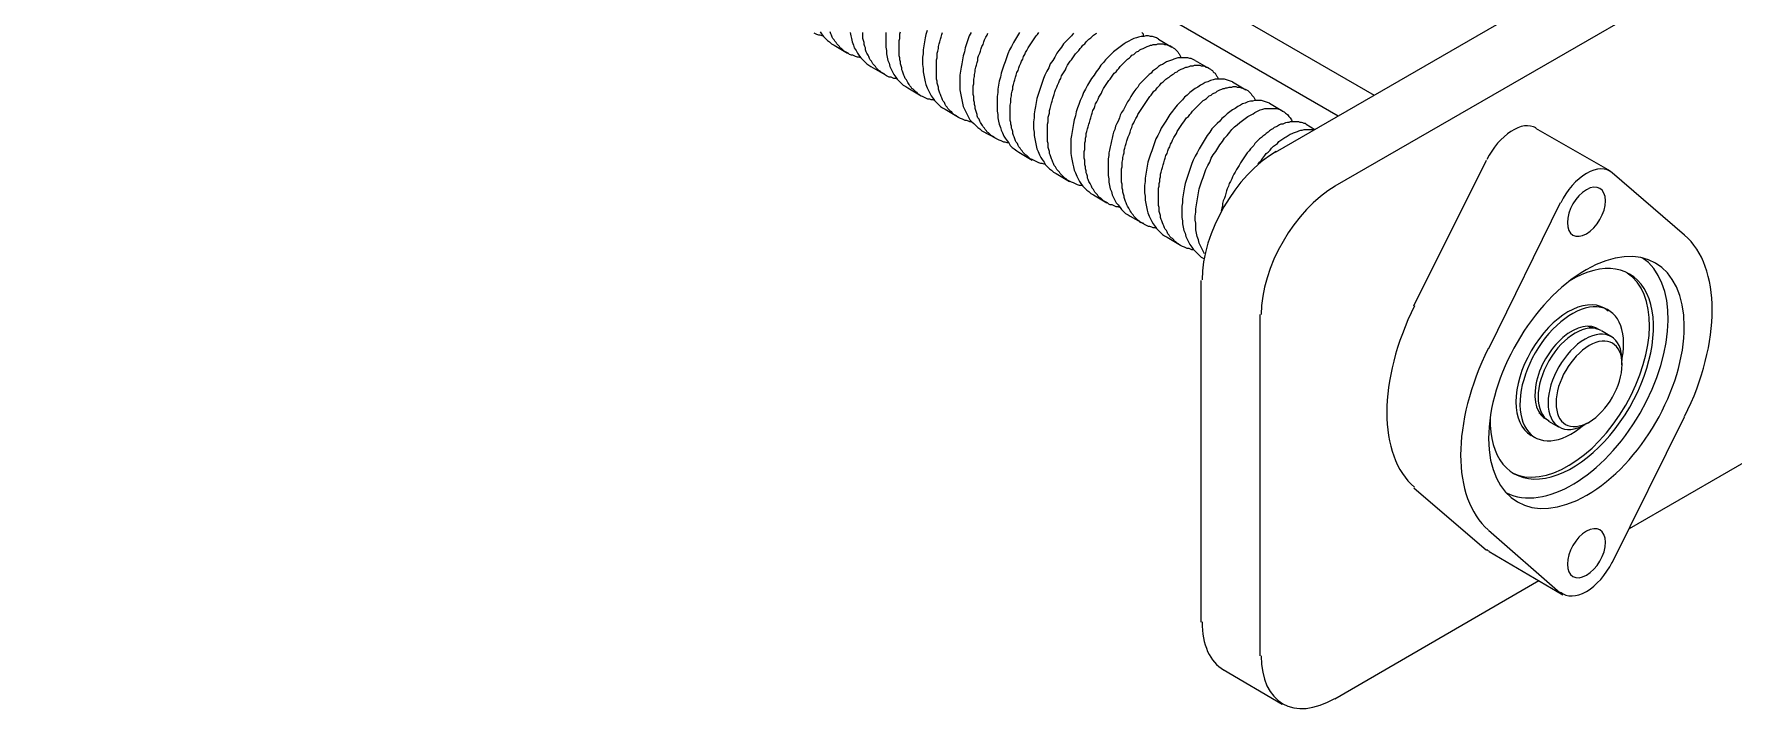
# Model space of a CAD drawing. Extents: x 23 to 317, y -101 to 289.
# Drawn here: x 129.82 to 168.18, y 29.8 to 45.34 of the extents above; entities that cross this region are included whole.
import ezdxf

# ---------------------------------------------------------------- set-up
doc = ezdxf.new("R2010")
doc.units = 0
doc.layers.get('0').update_dxf_attribs({"linetype": 'CONTINUOUS'})

msp = doc.modelspace()

# ---------------------------------------------------------------- linework, layer by layer
at = {"color": 7}
for points in [[(128.16316, 62.376392), (160.072338, 43.960323)], [(128.16316, 61.460842), (159.261851, 43.495044)], [(157.851003, 42.669548), (170.188418, 49.798833)], [(171.524221, 49.018364), (159.186806, 41.904088)], [(147.644869, 45.296126), (147.614851, 45.296126), (147.569824, 45.311135), (147.539806, 45.311135), (147.494779, 45.326144), (147.464761, 45.341153), (147.434743, 45.356162)], [(147.569824, 45.38618), (147.599842, 45.341153), (147.644869, 45.281117), (147.689896, 45.23609), (147.734923, 45.191063), (147.77995, 45.161045), (147.824977, 45.116018), (147.885013, 45.086)], [(148.485374, 44.800829), (148.440347, 44.815838), (148.410329, 44.815838), (148.365302, 44.830847), (148.335284, 44.845856), (148.305266, 44.860865), (148.275248, 44.860865), (148.230221, 44.875874), (148.200203, 44.905892), (148.170185, 44.920901), (148.140167, 44.93591), (148.110149, 44.950919), (148.080131, 44.980937), (148.050113, 45.010955), (148.020095, 45.025964), (148.005086, 45.055982), (147.975067, 45.086), (147.945049, 45.116018), (147.93004, 45.146036), (147.900022, 45.176054), (147.885013, 45.206072), (147.854995, 45.23609), (147.839986, 45.266108), (147.824977, 45.311135), (147.809968, 45.341153), (147.794959, 45.38618)], [(148.24523, 45.371171), (148.260239, 45.296126), (148.275248, 45.23609), (148.290257, 45.161045), (148.320275, 45.086), (148.335284, 45.025964), (148.380311, 44.965928), (148.410329, 44.905892), (148.440347, 44.860865), (148.485374, 44.800829), (148.530401, 44.755802), (148.575428, 44.710775), (148.620455, 44.665747), (148.665482, 44.635729), (148.710509, 44.605711)], [(149.31087, 44.32054), (149.280852, 44.335549), (149.235825, 44.335549), (149.205807, 44.350558), (149.175789, 44.365567), (149.130762, 44.365567), (149.100744, 44.380576), (149.070726, 44.395585), (149.040708, 44.410594), (149.01069, 44.440612), (148.980672, 44.455621), (148.950654, 44.47063), (148.920636, 44.500648), (148.890618, 44.515657), (148.8606, 44.545675), (148.830582, 44.575693), (148.815573, 44.605711), (148.785555, 44.635729), (148.755537, 44.665747), (148.740528, 44.695766), (148.725519, 44.725784), (148.6955, 44.755802), (148.680491, 44.78582), (148.665482, 44.830847), (148.650473, 44.860865), (148.620455, 44.905892), (148.605446, 44.93591), (148.590437, 44.980937), (148.590437, 45.025964), (148.575428, 45.055982), (148.560419, 45.101009), (148.560419, 45.146036), (148.54541, 45.191063), (148.530401, 45.23609), (148.530401, 45.281117), (148.530401, 45.326144), (148.530401, 45.371171)], [(149.055717, 45.371171), (149.055717, 45.296126), (149.055717, 45.206072), (149.055717, 45.131027), (149.055717, 45.040973), (149.070726, 44.965928), (149.070726, 44.890883), (149.085735, 44.815838), (149.100744, 44.740793), (149.130762, 44.680756), (149.145771, 44.605711), (149.175789, 44.545675), (149.205807, 44.485639), (149.235825, 44.425603), (149.280852, 44.365567), (149.31087, 44.32054), (149.355897, 44.275513), (149.400924, 44.230486), (149.445952, 44.185459), (149.505988, 44.155441), (149.551015, 44.125423)], [(150.151375, 43.840251), (150.121357, 43.85526), (150.07633, 43.85526), (150.046312, 43.870269), (150.001285, 43.870269), (149.971267, 43.885278), (149.941249, 43.900287), (149.911231, 43.915296), (149.881213, 43.930305), (149.836186, 43.945314), (149.806168, 43.975333), (149.77615, 43.990342), (149.761141, 44.02036), (149.731123, 44.035369), (149.701105, 44.065387), (149.671087, 44.095405), (149.641069, 44.110414), (149.62606, 44.140432), (149.596042, 44.17045), (149.581033, 44.200468), (149.551015, 44.245495), (149.536006, 44.275513), (149.520997, 44.305531), (149.490979, 44.335549), (149.47597, 44.380576), (149.460961, 44.410594), (149.445952, 44.455621), (149.430942, 44.500648), (149.415933, 44.530666), (149.415933, 44.575693), (149.400924, 44.62072), (149.385915, 44.665747), (149.385915, 44.710775), (149.370906, 44.755802), (149.370906, 44.800829), (149.355897, 44.845856), (149.355897, 44.890883), (149.355897, 44.93591), (149.355897, 44.980937), (149.355897, 45.040973), (149.355897, 45.086), (149.355897, 45.131027), (149.355897, 45.191063), (149.370906, 45.23609), (149.370906, 45.281117), (149.370906, 45.341153), (149.385915, 45.38618)], [(149.986276, 45.416199), (149.956258, 45.326144), (149.941249, 45.251099), (149.92624, 45.161045), (149.911231, 45.070991), (149.896222, 44.980937), (149.896222, 44.890883), (149.881213, 44.815838), (149.881213, 44.725784), (149.881213, 44.650738), (149.896222, 44.560684), (149.896222, 44.485639), (149.911231, 44.410594), (149.92624, 44.335549), (149.941249, 44.260504), (149.956258, 44.200468), (149.986276, 44.125423), (150.016294, 44.065387), (150.046312, 44.005351), (150.07633, 43.945314), (150.121357, 43.885278), (150.151375, 43.840251), (150.196403, 43.795224), (150.24143, 43.750197), (150.286457, 43.70517), (150.331484, 43.675152), (150.39152, 43.645134)], [(150.991881, 43.359963), (150.946854, 43.359963), (150.916836, 43.374972), (150.871808, 43.389981), (150.84179, 43.389981), (150.811772, 43.40499), (150.781754, 43.419999), (150.736727, 43.435008), (150.706709, 43.450017), (150.676691, 43.465026), (150.646673, 43.495044), (150.616655, 43.510053), (150.586637, 43.525062), (150.556619, 43.55508), (150.54161, 43.585098), (150.511592, 43.600107), (150.481574, 43.630125), (150.451556, 43.660143), (150.436547, 43.690161), (150.406529, 43.720179), (150.39152, 43.750197), (150.376511, 43.795224), (150.346493, 43.825242), (150.331484, 43.85526), (150.316475, 43.900287), (150.301466, 43.930305), (150.286457, 43.975333), (150.271448, 44.005351), (150.256439, 44.050378), (150.24143, 44.095405), (150.24143, 44.140432), (150.226421, 44.185459), (150.211412, 44.230486), (150.211412, 44.275513), (150.196403, 44.32054), (150.196403, 44.365567), (150.196403, 44.410594), (150.196403, 44.455621), (150.196403, 44.500648), (150.196403, 44.545675), (150.196403, 44.605711), (150.196403, 44.650738), (150.196403, 44.695766), (150.196403, 44.755802), (150.211412, 44.800829), (150.211412, 44.860865), (150.211412, 44.905892), (150.226421, 44.950919), (150.24143, 45.010955), (150.24143, 45.055982), (150.256439, 45.116018), (150.271448, 45.161045), (150.286457, 45.221081), (150.301466, 45.266108), (150.316475, 45.326144), (150.331484, 45.371171)], [(150.976872, 45.371171), (150.931845, 45.296126), (150.901827, 45.206072), (150.871808, 45.116018), (150.84179, 45.025964), (150.826781, 44.93591), (150.796763, 44.845856), (150.781754, 44.755802), (150.766745, 44.665747), (150.751736, 44.590702), (150.736727, 44.500648), (150.721718, 44.410594), (150.721718, 44.32054), (150.721718, 44.245495), (150.721718, 44.155441), (150.721718, 44.080396), (150.736727, 44.005351), (150.751736, 43.930305), (150.766745, 43.85526), (150.781754, 43.780215), (150.796763, 43.70517), (150.826781, 43.645134), (150.856799, 43.585098), (150.886818, 43.525062), (150.916836, 43.465026), (150.946854, 43.40499), (150.991881, 43.359963), (151.036908, 43.314936), (151.081935, 43.269909), (151.126962, 43.224881), (151.171989, 43.194863), (151.217016, 43.149836)], [(151.817377, 42.879674), (151.787359, 42.879674), (151.742332, 42.894683), (151.712314, 42.894683), (151.682296, 42.909692), (151.652278, 42.924701), (151.607251, 42.93971), (151.577232, 42.954719), (151.547214, 42.969728), (151.517196, 42.984737), (151.487178, 43.014755), (151.45716, 43.029764), (151.427142, 43.044773), (151.397124, 43.074791), (151.367106, 43.104809), (151.337088, 43.119818), (151.322079, 43.149836), (151.292061, 43.179854), (151.277052, 43.209872), (151.247034, 43.23989), (151.232025, 43.269909), (151.202007, 43.314936), (151.186998, 43.344954), (151.171989, 43.374972), (151.15698, 43.419999), (151.126962, 43.450017), (151.111953, 43.495044), (151.111953, 43.525062), (151.096944, 43.570089), (151.081935, 43.615116), (151.066926, 43.660143), (151.066926, 43.70517), (151.051917, 43.750197), (151.051917, 43.795224), (151.036908, 43.840251), (151.036908, 43.885278), (151.036908, 43.930305), (151.021899, 43.975333), (151.021899, 44.02036), (151.021899, 44.080396), (151.021899, 44.125423), (151.021899, 44.17045), (151.036908, 44.215477), (151.036908, 44.275513), (151.036908, 44.32054), (151.051917, 44.380576), (151.051917, 44.425603), (151.066926, 44.485639), (151.066926, 44.530666), (151.081935, 44.590702), (151.096944, 44.635729), (151.111953, 44.695766), (151.126962, 44.740793), (151.126962, 44.800829), (151.141971, 44.845856), (151.171989, 44.905892), (151.186998, 44.950919), (151.202007, 45.010955), (151.217016, 45.055982), (151.247034, 45.101009), (151.262043, 45.161045), (151.277052, 45.206072), (151.30707, 45.266108), (151.337088, 45.311135), (151.352097, 45.356162)], [(152.07253, 45.371171), (152.027503, 45.296126), (151.982476, 45.221081), (151.937449, 45.146036), (151.892422, 45.055982), (151.847395, 44.980937), (151.802368, 44.890883), (151.77235, 44.800829), (151.742332, 44.710775), (151.712314, 44.635729), (151.682296, 44.545675), (151.652278, 44.455621), (151.637269, 44.365567), (151.607251, 44.275513), (151.592241, 44.185459), (151.577232, 44.095405), (151.577232, 44.02036), (151.562223, 43.930305), (151.562223, 43.840251), (151.562223, 43.765206), (151.562223, 43.675152), (151.562223, 43.600107), (151.577232, 43.525062), (151.577232, 43.450017), (151.592241, 43.374972), (151.607251, 43.299927), (151.637269, 43.224881), (151.652278, 43.164845), (151.682296, 43.104809), (151.712314, 43.029764), (151.742332, 42.984737), (151.787359, 42.924701), (151.832386, 42.879674), (151.862404, 42.819638), (151.907431, 42.774611), (151.952458, 42.744593), (152.012494, 42.699566), (152.057521, 42.669548)], [(152.657882, 42.399385), (152.627864, 42.399385), (152.582837, 42.414394), (152.552819, 42.414394), (152.507792, 42.429403), (152.477774, 42.444412), (152.447756, 42.459421), (152.417738, 42.47443), (152.38772, 42.489439), (152.357702, 42.504448), (152.312674, 42.519457), (152.282656, 42.549476), (152.267647, 42.564485), (152.237629, 42.594503), (152.207611, 42.609512), (152.177593, 42.63953), (152.147575, 42.669548), (152.132566, 42.699566), (152.102548, 42.729584), (152.087539, 42.759602), (152.057521, 42.78962), (152.042512, 42.819638), (152.027503, 42.864665), (151.997485, 42.894683), (151.982476, 42.924701), (151.967467, 42.969728), (151.952458, 43.014755), (151.937449, 43.044773), (151.92244, 43.0898), (151.92244, 43.134827), (151.907431, 43.179854), (151.892422, 43.209872), (151.892422, 43.2549), (151.877413, 43.299927), (151.877413, 43.344954), (151.862404, 43.389981), (151.862404, 43.450017), (151.862404, 43.495044), (151.862404, 43.540071), (151.862404, 43.585098), (151.862404, 43.645134), (151.862404, 43.690161), (151.862404, 43.735188), (151.877413, 43.795224), (151.877413, 43.840251), (151.877413, 43.885278), (151.892422, 43.945314), (151.892422, 43.990342), (151.907431, 44.050378), (151.92244, 44.095405), (151.92244, 44.155441), (151.937449, 44.200468), (151.952458, 44.260504), (151.967467, 44.305531), (151.982476, 44.365567), (151.997485, 44.410594), (152.012494, 44.47063), (152.042512, 44.515657), (152.057521, 44.575693), (152.07253, 44.62072), (152.102548, 44.680756), (152.117557, 44.725784), (152.147575, 44.770811), (152.162584, 44.830847), (152.192602, 44.875874), (152.207611, 44.920901), (152.237629, 44.965928), (152.267647, 45.025964), (152.297665, 45.070991), (152.327684, 45.116018), (152.357702, 45.161045), (152.38772, 45.206072), (152.417738, 45.251099), (152.447756, 45.296126), (152.477774, 45.326144), (152.507792, 45.371171)], [(153.288261, 45.356162), (153.243234, 45.296126), (153.183198, 45.23609), (153.123162, 45.176054), (153.063126, 45.116018), (153.018098, 45.040973), (152.958062, 44.965928), (152.913035, 44.905892), (152.868008, 44.815838), (152.822981, 44.740793), (152.762945, 44.665747), (152.732927, 44.575693), (152.6879, 44.500648), (152.642873, 44.410594), (152.612855, 44.335549), (152.582837, 44.245495), (152.552819, 44.155441), (152.522801, 44.065387), (152.492783, 43.975333), (152.462765, 43.885278), (152.447756, 43.795224), (152.432747, 43.70517), (152.417738, 43.630125), (152.402729, 43.540071), (152.402729, 43.450017), (152.38772, 43.359963), (152.38772, 43.284918), (152.38772, 43.194863), (152.402729, 43.119818), (152.402729, 43.044773), (152.417738, 42.969728), (152.432747, 42.894683), (152.447756, 42.819638), (152.462765, 42.744593), (152.492783, 42.684557), (152.522801, 42.609512), (152.552819, 42.549476), (152.582837, 42.504448), (152.627864, 42.444412), (152.657882, 42.384376), (152.702909, 42.339349), (152.747936, 42.294322), (152.792963, 42.264304), (152.83799, 42.219277), (152.898026, 42.189259)], [(153.498387, 41.919097), (153.45336, 41.919097), (153.423342, 41.919097), (153.378315, 41.934106), (153.348297, 41.949115), (153.318279, 41.964124), (153.288261, 41.979133), (153.243234, 41.994142), (153.213216, 42.009151), (153.183198, 42.02416), (153.15318, 42.039169), (153.123162, 42.069187), (153.093144, 42.084196), (153.063126, 42.114214), (153.048117, 42.129223), (153.018098, 42.159241), (152.98808, 42.189259), (152.973071, 42.219277), (152.943053, 42.249295), (152.913035, 42.279313), (152.898026, 42.309331), (152.883017, 42.339349), (152.852999, 42.369367), (152.83799, 42.414394), (152.822981, 42.444412), (152.807972, 42.489439), (152.792963, 42.519457), (152.777954, 42.564485), (152.762945, 42.609512), (152.747936, 42.63953), (152.747936, 42.684557), (152.732927, 42.729584), (152.717918, 42.774611), (152.717918, 42.819638), (152.717918, 42.864665), (152.702909, 42.909692), (152.702909, 42.954719), (152.702909, 42.999746), (152.702909, 43.059782), (152.702909, 43.104809), (152.702909, 43.149836), (152.702909, 43.209872), (152.702909, 43.2549), (152.702909, 43.299927), (152.717918, 43.359963), (152.717918, 43.40499), (152.717918, 43.465026), (152.732927, 43.510053), (152.747936, 43.55508), (152.747936, 43.615116), (152.762945, 43.660143), (152.777954, 43.720179), (152.792963, 43.780215), (152.807972, 43.825242), (152.822981, 43.885278), (152.83799, 43.930305), (152.852999, 43.975333), (152.868008, 44.035369), (152.883017, 44.080396), (152.913035, 44.140432), (152.928044, 44.185459), (152.958062, 44.245495), (152.973071, 44.290522), (153.003089, 44.335549), (153.018098, 44.395585), (153.048117, 44.440612), (153.078135, 44.485639), (153.108153, 44.530666), (153.123162, 44.575693), (153.15318, 44.635729), (153.183198, 44.680756), (153.213216, 44.725784), (153.243234, 44.755802), (153.273252, 44.800829), (153.30327, 44.845856), (153.333288, 44.890883), (153.378315, 44.93591), (153.408333, 44.965928), (153.438351, 45.010955), (153.468369, 45.040973), (153.498387, 45.086), (153.543414, 45.116018), (153.573432, 45.161045), (153.60345, 45.191063), (153.633468, 45.221081), (153.678495, 45.251099), (153.708513, 45.281117), (153.738531, 45.311135), (153.783559, 45.341153), (153.813577, 45.356162)], [(155.209416, 45.221081), (155.164388, 45.251099), (155.119361, 45.266108), (155.074334, 45.281117), (155.029307, 45.281117), (154.98428, 45.296126), (154.924244, 45.296126), (154.879217, 45.281117), (154.819181, 45.281117), (154.759145, 45.266108), (154.714118, 45.251099), (154.654082, 45.23609), (154.594046, 45.206072), (154.53401, 45.176054), (154.473973, 45.146036), (154.428946, 45.116018), (154.36891, 45.070991), (154.308874, 45.025964), (154.248838, 44.980937), (154.188802, 44.93591), (154.128766, 44.875874), (154.06873, 44.815838), (154.008694, 44.755802), (153.963667, 44.695766), (153.903631, 44.635729), (153.858604, 44.560684), (153.798568, 44.485639), (153.75354, 44.410594), (153.693504, 44.335549), (153.648477, 44.260504), (153.60345, 44.185459), (153.558423, 44.095405), (153.513396, 44.02036), (153.483378, 43.930305), (153.438351, 43.840251), (153.408333, 43.750197), (153.378315, 43.675152), (153.348297, 43.585098), (153.333288, 43.495044), (153.30327, 43.40499), (153.288261, 43.314936), (153.273252, 43.224881), (153.258243, 43.134827), (153.243234, 43.044773), (153.228225, 42.969728), (153.228225, 42.879674), (153.228225, 42.78962), (153.228225, 42.714575), (153.228225, 42.63953), (153.243234, 42.549476), (153.258243, 42.47443), (153.273252, 42.399385), (153.288261, 42.339349), (153.30327, 42.264304), (153.333288, 42.204268), (153.363306, 42.129223), (153.393324, 42.069187), (153.423342, 42.009151), (153.45336, 41.964124), (153.498387, 41.904088), (153.543414, 41.859061), (153.588441, 41.814034), (153.633468, 41.784015), (153.678495, 41.738988), (153.738531, 41.70897)], [(154.83419, 45.371171), (154.864208, 45.341153), (154.864208, 45.311135), (154.879217, 45.281117)], [(147.885013, 45.086), (148.185194, 44.905892)], [(154.323883, 41.423799), (154.293865, 41.438808), (154.248838, 41.438808), (154.21882, 41.453817), (154.188802, 41.468826), (154.158784, 41.483835), (154.113757, 41.483835), (154.083739, 41.498844), (154.053721, 41.528862), (154.023703, 41.543871), (153.993685, 41.55888), (153.963667, 41.573889), (153.933649, 41.603907), (153.903631, 41.633925), (153.873613, 41.648934), (153.843595, 41.678952), (153.828586, 41.70897), (153.798568, 41.738988), (153.76855, 41.769006), (153.75354, 41.799024), (153.738531, 41.829043), (153.708513, 41.859061), (153.693504, 41.904088), (153.678495, 41.934106), (153.663486, 41.964124), (153.633468, 42.009151), (153.618459, 42.054178), (153.60345, 42.084196), (153.60345, 42.129223), (153.588441, 42.17425), (153.573432, 42.204268), (153.573432, 42.249295), (153.558423, 42.294322), (153.558423, 42.339349), (153.543414, 42.384376), (153.543414, 42.429403), (153.543414, 42.489439), (153.528405, 42.534467), (153.528405, 42.579494), (153.528405, 42.624521), (153.528405, 42.684557), (153.543414, 42.729584), (153.543414, 42.774611), (153.543414, 42.834647), (153.543414, 42.879674), (153.558423, 42.924701), (153.558423, 42.984737), (153.573432, 43.029764), (153.573432, 43.0898), (153.588441, 43.134827), (153.60345, 43.194863), (153.618459, 43.23989), (153.633468, 43.299927), (153.648477, 43.344954), (153.663486, 43.40499), (153.678495, 43.450017), (153.693504, 43.510053), (153.708513, 43.55508), (153.723522, 43.615116), (153.75354, 43.660143), (153.76855, 43.70517), (153.783559, 43.765206), (153.813577, 43.810233), (153.843595, 43.870269), (153.858604, 43.915296), (153.888622, 43.960323), (153.91864, 44.005351), (153.933649, 44.050378), (153.963667, 44.110414), (153.993685, 44.155441), (154.023703, 44.200468), (154.053721, 44.245495), (154.083739, 44.290522), (154.113757, 44.32054), (154.143775, 44.365567), (154.173793, 44.410594), (154.203811, 44.455621), (154.248838, 44.485639), (154.278856, 44.530666), (154.308874, 44.560684), (154.338892, 44.605711), (154.36891, 44.635729), (154.413937, 44.680756), (154.443955, 44.710775), (154.473973, 44.740793), (154.503992, 44.770811), (154.549019, 44.800829), (154.579037, 44.830847), (154.609055, 44.860865), (154.654082, 44.875874), (154.6841, 44.905892), (154.714118, 44.93591), (154.759145, 44.950919), (154.789163, 44.980937), (154.819181, 44.995946), (154.864208, 45.010955), (154.894226, 45.025964), (154.924244, 45.040973), (154.954262, 45.055982), (154.999289, 45.070991), (155.029307, 45.086), (155.059325, 45.086), (155.089343, 45.101009), (155.119361, 45.101009), (155.164388, 45.101009), (155.194406, 45.116018), (155.224425, 45.116018), (155.254443, 45.116018), (155.284461, 45.116018), (155.314479, 45.116018), (155.344497, 45.101009), (155.359506, 45.101009), (155.389524, 45.101009), (155.419542, 45.086), (155.44956, 45.070991), (155.479578, 45.070991), (155.494587, 45.055982), (155.524605, 45.040973), (155.539614, 45.025964), (155.569632, 45.010955), (155.584641, 44.995946), (155.59965, 44.980937), (155.629668, 44.950919), (155.644677, 44.93591), (155.659686, 44.905892), (155.674695, 44.890883), (155.689704, 44.860865), (155.704713, 44.830847), (155.719722, 44.800829)], [(155.209416, 45.221081), (155.509596, 45.040973)], [(148.710509, 44.605711), (149.025699, 44.425603)], [(156.034912, 44.740793), (156.004894, 44.755802), (155.974876, 44.770811), (155.944858, 44.78582), (155.914839, 44.78582), (155.869812, 44.800829), (155.839794, 44.800829), (155.794767, 44.800829), (155.764749, 44.800829), (155.719722, 44.800829), (155.689704, 44.800829), (155.644677, 44.800829), (155.59965, 44.78582), (155.554623, 44.770811), (155.524605, 44.755802), (155.479578, 44.740793), (155.434551, 44.725784), (155.389524, 44.710775), (155.344497, 44.680756), (155.29947, 44.650738), (155.254443, 44.635729), (155.209416, 44.605711), (155.164388, 44.560684), (155.119361, 44.530666), (155.074334, 44.500648), (155.044316, 44.455621), (154.999289, 44.425603), (154.954262, 44.380576), (154.909235, 44.335549), (154.864208, 44.290522), (154.819181, 44.245495), (154.774154, 44.200468), (154.744136, 44.140432), (154.699109, 44.095405), (154.654082, 44.035369), (154.624064, 43.990342), (154.579037, 43.930305), (154.549019, 43.870269), (154.503992, 43.810233), (154.473973, 43.750197), (154.443955, 43.690161), (154.413937, 43.630125), (154.36891, 43.570089), (154.338892, 43.510053), (154.323883, 43.450017), (154.293865, 43.374972), (154.263847, 43.314936), (154.233829, 43.2549), (154.21882, 43.179854), (154.188802, 43.119818), (154.173793, 43.059782), (154.158784, 42.984737), (154.143775, 42.924701), (154.128766, 42.849656), (154.113757, 42.78962), (154.098748, 42.714575), (154.083739, 42.654539), (154.083739, 42.594503), (154.06873, 42.519457), (154.06873, 42.459421), (154.06873, 42.399385), (154.06873, 42.339349), (154.06873, 42.279313), (154.06873, 42.204268), (154.06873, 42.144232)], [(155.164388, 40.94351), (155.13437, 40.958519), (155.089343, 40.958519), (155.059325, 40.973528), (155.014298, 40.988537), (154.98428, 40.988537), (154.954262, 41.003546), (154.924244, 41.018555), (154.894226, 41.033564), (154.864208, 41.063582), (154.819181, 41.078591), (154.789163, 41.093601), (154.774154, 41.123619), (154.744136, 41.138628), (154.714118, 41.168646), (154.6841, 41.198664), (154.654082, 41.228682), (154.639073, 41.2587), (154.609055, 41.288718), (154.594046, 41.318736), (154.564028, 41.348754), (154.549019, 41.378772), (154.53401, 41.40879), (154.503992, 41.453817), (154.488983, 41.483835), (154.473973, 41.528862), (154.458964, 41.55888), (154.443955, 41.603907), (154.428946, 41.648934), (154.428946, 41.678952), (154.413937, 41.723979), (154.398928, 41.769006), (154.398928, 41.814034), (154.383919, 41.859061), (154.383919, 41.904088), (154.383919, 41.949115), (154.36891, 41.994142), (154.36891, 42.039169), (154.36891, 42.099205), (154.36891, 42.144232), (154.36891, 42.189259), (154.36891, 42.249295), (154.36891, 42.294322), (154.383919, 42.339349), (154.383919, 42.399385), (154.383919, 42.444412), (154.398928, 42.504448), (154.398928, 42.549476), (154.413937, 42.609512), (154.428946, 42.654539), (154.428946, 42.714575), (154.443955, 42.759602), (154.458964, 42.819638), (154.473973, 42.864665), (154.488983, 42.924701), (154.503992, 42.969728), (154.519001, 43.014755), (154.549019, 43.074791), (154.564028, 43.119818), (154.579037, 43.179854), (154.609055, 43.224881), (154.624064, 43.284918), (154.654082, 43.329945), (154.669091, 43.374972), (154.699109, 43.435008), (154.729127, 43.480035), (154.744136, 43.525062), (154.774154, 43.570089), (154.804172, 43.615116), (154.83419, 43.660143), (154.864208, 43.70517), (154.894226, 43.750197), (154.924244, 43.795224), (154.954262, 43.840251), (154.98428, 43.885278), (155.014298, 43.930305), (155.044316, 43.960323), (155.074334, 44.005351), (155.104352, 44.050378), (155.149379, 44.080396), (155.179397, 44.125423), (155.209416, 44.155441), (155.239434, 44.185459), (155.269452, 44.230486), (155.314479, 44.260504), (155.344497, 44.290522), (155.374515, 44.32054), (155.419542, 44.350558), (155.44956, 44.365567), (155.479578, 44.395585), (155.524605, 44.425603), (155.554623, 44.440612), (155.584641, 44.47063), (155.629668, 44.485639), (155.659686, 44.515657), (155.689704, 44.530666), (155.719722, 44.545675), (155.764749, 44.560684), (155.794767, 44.575693), (155.824785, 44.590702), (155.854803, 44.590702), (155.89983, 44.605711), (155.929849, 44.62072), (155.959867, 44.62072), (155.989885, 44.62072), (156.019903, 44.635729), (156.049921, 44.635729), (156.079939, 44.635729), (156.109957, 44.635729), (156.139975, 44.635729), (156.169993, 44.62072), (156.200011, 44.62072), (156.230029, 44.62072), (156.260047, 44.605711), (156.275056, 44.590702), (156.305074, 44.590702), (156.335092, 44.575693), (156.350101, 44.560684), (156.380119, 44.545675), (156.395128, 44.530666), (156.425146, 44.515657), (156.440155, 44.485639), (156.455164, 44.47063), (156.485182, 44.455621), (156.500191, 44.425603), (156.5152, 44.395585), (156.530209, 44.380576), (156.545218, 44.350558), (156.560227, 44.32054)], [(156.034912, 44.740793), (156.350101, 44.560684)], [(149.551015, 44.125423), (149.851195, 43.945314)], [(156.875417, 44.260504), (156.83039, 44.275513), (156.785363, 44.290522), (156.740336, 44.305531), (156.695309, 44.32054), (156.650282, 44.32054), (156.605254, 44.32054), (156.545218, 44.32054), (156.485182, 44.32054), (156.440155, 44.305531), (156.380119, 44.290522), (156.320083, 44.260504), (156.260047, 44.245495), (156.21502, 44.215477), (156.154984, 44.185459), (156.094948, 44.140432), (156.034912, 44.110414), (155.974876, 44.065387), (155.914839, 44.02036), (155.854803, 43.960323), (155.794767, 43.915296), (155.74974, 43.85526), (155.689704, 43.795224), (155.629668, 43.735188), (155.569632, 43.660143), (155.524605, 43.600107), (155.464569, 43.525062), (155.419542, 43.450017), (155.374515, 43.374972), (155.329488, 43.299927), (155.269452, 43.209872), (155.239434, 43.134827), (155.194406, 43.044773), (155.149379, 42.969728), (155.119361, 42.879674), (155.089343, 42.78962), (155.059325, 42.699566), (155.029307, 42.624521), (154.999289, 42.534467), (154.969271, 42.444412), (154.954262, 42.354358), (154.939253, 42.264304), (154.924244, 42.17425), (154.909235, 42.084196), (154.909235, 42.009151), (154.894226, 41.919097), (154.894226, 41.829043), (154.894226, 41.753997), (154.909235, 41.678952), (154.909235, 41.588898), (154.924244, 41.513853), (154.939253, 41.438808), (154.954262, 41.363763), (154.969271, 41.303727), (154.999289, 41.228682), (155.029307, 41.168646), (155.059325, 41.10861), (155.089343, 41.048573), (155.13437, 40.988537), (155.164388, 40.94351), (155.209416, 40.898483), (155.254443, 40.853456), (155.29947, 40.808429), (155.344497, 40.778411), (155.404533, 40.748393)], [(156.004894, 40.463222), (155.959867, 40.463222), (155.929849, 40.478231), (155.89983, 40.49324), (155.854803, 40.49324), (155.824785, 40.508249), (155.794767, 40.523258), (155.74974, 40.538267), (155.719722, 40.553276), (155.689704, 40.568285), (155.659686, 40.598303), (155.629668, 40.613312), (155.59965, 40.64333), (155.569632, 40.658339), (155.554623, 40.688357), (155.524605, 40.718375), (155.494587, 40.733384), (155.464569, 40.763402), (155.44956, 40.79342), (155.419542, 40.823438), (155.404533, 40.868465), (155.389524, 40.898483), (155.359506, 40.928501), (155.344497, 40.958519), (155.329488, 41.003546), (155.314479, 41.033564), (155.29947, 41.078591), (155.284461, 41.123619), (155.269452, 41.153637), (155.254443, 41.198664), (155.254443, 41.243691), (155.239434, 41.288718), (155.224425, 41.333745), (155.224425, 41.378772), (155.224425, 41.423799), (155.209416, 41.468826), (155.209416, 41.513853), (155.209416, 41.55888), (155.209416, 41.603907), (155.209416, 41.663943), (155.209416, 41.70897), (155.209416, 41.753997), (155.209416, 41.814034), (155.209416, 41.859061), (155.224425, 41.904088), (155.224425, 41.964124), (155.239434, 42.009151), (155.239434, 42.069187), (155.254443, 42.114214), (155.254443, 42.17425), (155.269452, 42.219277), (155.284461, 42.279313), (155.29947, 42.32434), (155.314479, 42.384376), (155.329488, 42.429403), (155.344497, 42.489439), (155.359506, 42.534467), (155.374515, 42.594503), (155.404533, 42.63953), (155.419542, 42.699566), (155.434551, 42.744593), (155.464569, 42.78962), (155.479578, 42.849656), (155.509596, 42.894683), (155.524605, 42.93971), (155.554623, 42.999746), (155.584641, 43.044773), (155.614659, 43.0898), (155.629668, 43.134827), (155.659686, 43.179854), (155.689704, 43.224881), (155.719722, 43.269909), (155.74974, 43.314936), (155.779758, 43.359963), (155.809776, 43.40499), (155.839794, 43.450017), (155.884821, 43.480035), (155.914839, 43.525062), (155.944858, 43.55508), (155.974876, 43.600107), (156.004894, 43.630125), (156.049921, 43.675152), (156.079939, 43.70517), (156.109957, 43.735188), (156.139975, 43.765206), (156.185002, 43.810233), (156.21502, 43.840251), (156.245038, 43.85526), (156.290065, 43.885278), (156.320083, 43.915296), (156.350101, 43.945314), (156.395128, 43.960323), (156.425146, 43.990342), (156.455164, 44.005351), (156.500191, 44.02036), (156.530209, 44.050378), (156.560227, 44.065387), (156.590245, 44.080396), (156.635272, 44.095405), (156.665291, 44.110414), (156.695309, 44.110414), (156.725327, 44.125423), (156.755345, 44.125423), (156.800372, 44.140432), (156.83039, 44.140432), (156.860408, 44.140432), (156.890426, 44.155441), (156.920444, 44.155441), (156.950462, 44.155441), (156.98048, 44.140432), (157.010498, 44.140432), (157.040516, 44.140432), (157.070534, 44.125423), (157.085543, 44.125423), (157.115561, 44.110414), (157.145579, 44.095405), (157.160588, 44.095405), (157.190606, 44.080396), (157.220624, 44.065387), (157.235633, 44.050378), (157.250642, 44.035369), (157.28066, 44.005351), (157.295669, 43.990342), (157.310678, 43.960323), (157.325687, 43.945314), (157.355706, 43.915296), (157.370715, 43.900287), (157.385724, 43.870269), (157.385724, 43.840251)], [(156.875417, 44.260504), (157.175597, 44.080396)], [(157.715922, 43.780215), (157.670895, 43.795224), (157.625868, 43.810233), (157.580841, 43.825242), (157.535814, 43.840251), (157.490787, 43.840251), (157.430751, 43.840251), (157.385724, 43.840251), (157.325687, 43.825242), (157.28066, 43.825242), (157.220624, 43.810233), (157.160588, 43.780215), (157.100552, 43.765206), (157.055525, 43.735188), (156.995489, 43.70517), (156.935453, 43.660143), (156.875417, 43.630125), (156.815381, 43.585098), (156.755345, 43.540071), (156.695309, 43.480035), (156.635272, 43.435008), (156.590245, 43.374972), (156.530209, 43.314936), (156.470173, 43.2549), (156.410137, 43.194863), (156.36511, 43.119818), (156.305074, 43.044773), (156.260047, 42.969728), (156.21502, 42.894683), (156.169993, 42.819638), (156.124966, 42.744593), (156.079939, 42.654539), (156.034912, 42.579494), (155.989885, 42.489439), (155.959867, 42.414394), (155.929849, 42.32434), (155.89983, 42.234286), (155.869812, 42.144232), (155.839794, 42.054178), (155.809776, 41.964124), (155.794767, 41.889079), (155.779758, 41.799024), (155.764749, 41.70897), (155.74974, 41.618916), (155.74974, 41.528862), (155.734731, 41.453817), (155.734731, 41.363763), (155.734731, 41.288718), (155.734731, 41.198664), (155.74974, 41.123619), (155.74974, 41.048573), (155.764749, 40.973528), (155.779758, 40.898483), (155.809776, 40.838447), (155.824785, 40.763402), (155.854803, 40.703366), (155.884821, 40.64333), (155.914839, 40.583294), (155.959867, 40.523258), (155.989885, 40.478231), (156.034912, 40.433204), (156.079939, 40.388177), (156.124966, 40.343149), (156.169993, 40.298122), (156.230029, 40.268104)], [(157.715922, 43.780215), (158.016102, 43.600107)], [(150.39152, 43.645134), (150.6917, 43.465026)], [(156.245038, 40.373168), (156.21502, 40.433204), (156.185002, 40.49324), (156.154984, 40.553276), (156.124966, 40.613312), (156.109957, 40.688357), (156.079939, 40.763402), (156.06493, 40.838447), (156.049921, 40.913492), (156.049921, 40.988537), (156.049921, 41.063582), (156.034912, 41.138628), (156.034912, 41.228682), (156.049921, 41.318736), (156.049921, 41.393781), (156.06493, 41.483835), (156.079939, 41.573889), (156.094948, 41.663943), (156.109957, 41.753997), (156.124966, 41.844052), (156.154984, 41.934106), (156.185002, 42.02416), (156.21502, 42.099205), (156.245038, 42.189259), (156.275056, 42.279313), (156.320083, 42.369367), (156.36511, 42.444412), (156.395128, 42.534467), (156.440155, 42.609512), (156.500191, 42.684557), (156.545218, 42.759602), (156.590245, 42.834647), (156.650282, 42.909692), (156.695309, 42.984737), (156.755345, 43.044773), (156.815381, 43.119818), (156.860408, 43.179854), (156.920444, 43.23989), (156.98048, 43.284918), (157.040516, 43.344954), (157.100552, 43.389981), (157.160588, 43.435008), (157.220624, 43.480035), (157.28066, 43.510053), (157.340696, 43.540071), (157.385724, 43.570089), (157.44576, 43.600107), (157.505796, 43.630125), (157.565832, 43.645134), (157.610859, 43.660143), (157.670895, 43.660143), (157.730931, 43.660143), (157.775958, 43.660143), (157.820985, 43.660143), (157.881021, 43.660143), (157.926048, 43.645134), (157.971075, 43.630125), (158.001093, 43.600107), (158.04612, 43.585098), (158.076139, 43.55508), (158.121166, 43.525062), (158.151184, 43.480035), (158.181202, 43.450017), (158.21122, 43.40499), (158.226229, 43.359963)], [(158.541418, 43.299927), (158.526409, 43.314936), (158.496391, 43.314936), (158.466373, 43.329945), (158.436355, 43.344954), (158.406337, 43.344954), (158.376319, 43.359963), (158.346301, 43.359963), (158.316283, 43.359963), (158.286265, 43.359963), (158.256247, 43.359963), (158.226229, 43.359963), (158.181202, 43.359963), (158.151184, 43.344954), (158.121166, 43.344954), (158.076139, 43.329945), (158.04612, 43.314936), (158.016102, 43.299927), (157.971075, 43.299927), (157.941057, 43.284918), (157.89603, 43.2549), (157.866012, 43.23989), (157.820985, 43.224881), (157.790967, 43.194863), (157.760949, 43.179854), (157.715922, 43.149836), (157.685904, 43.119818), (157.640877, 43.0898), (157.610859, 43.059782), (157.565832, 43.029764), (157.535814, 42.999746), (157.490787, 42.969728), (157.460769, 42.93971), (157.415742, 42.894683), (157.385724, 42.864665), (157.355706, 42.819638), (157.310678, 42.774611), (157.28066, 42.744593), (157.250642, 42.699566), (157.205615, 42.654539), (157.175597, 42.609512), (157.145579, 42.564485), (157.115561, 42.519457), (157.085543, 42.47443), (157.055525, 42.429403), (157.025507, 42.369367), (156.995489, 42.32434), (156.965471, 42.279313), (156.935453, 42.219277), (156.905435, 42.17425), (156.875417, 42.114214), (156.860408, 42.069187), (156.83039, 42.009151), (156.800372, 41.964124), (156.785363, 41.904088), (156.755345, 41.844052), (156.740336, 41.799024), (156.725327, 41.738988), (156.710318, 41.678952), (156.695309, 41.633925), (156.665291, 41.573889), (156.650282, 41.513853), (156.650282, 41.453817), (156.635272, 41.40879), (156.620263, 41.348754)], [(151.217016, 43.149836), (151.532205, 42.984737)], [(157.460769, 42.399385), (157.490787, 42.444412), (157.535814, 42.489439), (157.565832, 42.534467), (157.610859, 42.594503), (157.640877, 42.63953), (157.685904, 42.669548), (157.730931, 42.714575), (157.760949, 42.759602), (157.805976, 42.804629), (157.851003, 42.834647), (157.89603, 42.864665), (157.926048, 42.909692), (157.971075, 42.93971), (158.016102, 42.969728), (158.061129, 42.999746), (158.091148, 43.014755), (158.136175, 43.044773), (158.181202, 43.074791), (158.226229, 43.0898), (158.256247, 43.104809), (158.301274, 43.119818), (158.346301, 43.134827), (158.376319, 43.149836), (158.421346, 43.164845), (158.451364, 43.164845), (158.496391, 43.179854), (158.526409, 43.179854), (158.571436, 43.179854), (158.601454, 43.179854), (158.646481, 43.179854), (158.676499, 43.179854), (158.706517, 43.164845)], [(158.541418, 43.299927), (158.736535, 43.179854)], [(163.71953, 43.209872), (165.400541, 42.249295)], [(152.057521, 42.669548), (152.357702, 42.489439)], [(160.97288, 39.202464), (162.608863, 42.489439)], [(167.081551, 40.79342), (165.445568, 42.204268)], [(152.898026, 42.189259), (153.198207, 42.009151)], [(154.06873, 42.144232), (154.083739, 42.069187), (154.083739, 41.994142), (154.098748, 41.919097), (154.113757, 41.844052), (154.143775, 41.784015), (154.158784, 41.70897), (154.188802, 41.648934), (154.21882, 41.588898), (154.248838, 41.528862), (154.293865, 41.483835), (154.338892, 41.423799), (154.36891, 41.378772), (154.413937, 41.333745), (154.458964, 41.288718), (154.519001, 41.2587), (154.564028, 41.228682)], [(153.738531, 41.70897), (154.038712, 41.528862)], [(164.274864, 41.528862), (162.65389, 38.226878)], [(154.564028, 41.228682), (154.879217, 41.048573)], [(155.404533, 40.748393), (155.704713, 40.568285)], [(156.169993, 32.05817), (156.169993, 39.772807)], [(165.355514, 39.082392), (165.280469, 39.142428)], [(157.505796, 31.29271), (157.505796, 39.007347)], [(165.010306, 38.692157), (164.980288, 38.707166)], [(165.430559, 38.49704), (165.205423, 38.632121)], [(172.559844, 38.046769), (165.835802, 34.159433)], [(165.670703, 37.866661), (165.670703, 37.956715)], [(163.869621, 36.725975), (163.854612, 36.740984)], [(164.244846, 36.455813), (164.019711, 36.590894)], [(164.920252, 36.560876), (164.830198, 36.515849)], [(165.445568, 33.393973), (167.081551, 36.695957)], [(163.704521, 36.215669), (163.614467, 36.275705)], [(160.97288, 35.089992), (162.608863, 33.679144)], [(162.65389, 34.129415), (164.274864, 32.718567)], [(162.668899, 33.649126), (164.3349, 32.67354)], [(163.794575, 32.988729), (159.186806, 30.317124)], [(158.001093, 30.197051), (156.665291, 30.97752)]]:
    msp.add_lwpolyline(points, dxfattribs=at)
for points in [[(163.162433, 43.139537), (162.95049, 43.003046), (162.753327, 42.771587), (162.620269, 42.503064)], [(163.730755, 43.218215), (163.581051, 43.30464), (163.374376, 43.276028), (163.162433, 43.139537)], [(157.86242, 42.68373), (156.941468, 42.149441), (156.193137, 40.853195), (156.190976, 39.788482)], [(165.451469, 42.203624), (165.310266, 42.325962), (165.096177, 42.320627), (164.869559, 42.189125)], [(159.198223, 41.903261), (158.277271, 41.368972), (157.52894, 40.072725), (157.526779, 39.008013)], [(164.869559, 42.189125), (164.642941, 42.057622), (164.428345, 41.814197), (164.28627, 41.527478)], [(164.866626, 41.823182), (164.628649, 41.686463), (164.436221, 41.353142), (164.436826, 41.078689)], [(165.298615, 41.573792), (165.298011, 41.848245), (165.104602, 41.9599), (164.866626, 41.823182)], [(164.868815, 40.829299), (165.106792, 40.966018), (165.29922, 41.299338), (165.298615, 41.573792)], [(164.436826, 41.078689), (164.43743, 40.804236), (164.630839, 40.69258), (164.868815, 40.829299)], [(167.076299, 38.736716), (167.072699, 40.143154), (166.080968, 40.715687), (164.861204, 40.015503)], [(167.084652, 36.699173), (167.914983, 38.376298), (167.914645, 40.078957), (167.08384, 40.797317)], [(166.077834, 36.774808), (166.902923, 38.204014), (166.925478, 39.755455), (166.128894, 40.286926)], [(164.861204, 40.015503), (163.64144, 39.31532), (162.655543, 37.607566), (162.659142, 36.201128)], [(166.229989, 39.481089), (165.929737, 40.109515), (165.236959, 40.220358), (164.481735, 39.760805)], [(165.753808, 36.954908), (166.456582, 38.172241), (166.47291, 39.492947), (165.7907, 39.93891)], [(160.984788, 39.199249), (160.154457, 37.522123), (160.154794, 35.819464), (160.9856, 35.101105)], [(165.276667, 39.145391), (164.820811, 39.408559), (164.080022, 38.978834), (163.622069, 38.185574)], [(165.109263, 39.175931), (164.653065, 39.205143), (164.082705, 38.782464), (163.712123, 38.140547)], [(165.675766, 38.014807), (165.796727, 38.672709), (165.565461, 39.146719), (165.109263, 39.175931)], [(165.843862, 36.909881), (166.377231, 37.833774), (166.530241, 38.852664), (166.229989, 39.481089)], [(165.201636, 38.639388), (164.874999, 38.827957), (164.346473, 38.523985), (164.021139, 37.960447)], [(165.164451, 38.659573), (164.958828, 38.811882), (164.640093, 38.744758), (164.337712, 38.485464)], [(164.337712, 38.485464), (164.035332, 38.226171), (163.799596, 37.817834), (163.726258, 37.426313)], [(164.836034, 38.446876), (164.375022, 38.181733), (164.002044, 37.535667), (164.002965, 37.003847)], [(165.672439, 37.964014), (165.671518, 38.495834), (165.297047, 38.712019), (164.836034, 38.446876)], [(164.874237, 34.922341), (166.094001, 35.622524), (167.079898, 37.330278), (167.076299, 38.736716)], [(164.984006, 38.705455), (164.962967, 38.717601), (164.940768, 38.7277), (164.917513, 38.735703)], [(165.674088, 37.871988), (165.675104, 38.348546), (165.341783, 38.540974), (164.929595, 38.301788)], [(165.094867, 38.675332), (165.084001, 38.686534), (165.072635, 38.697025), (165.060786, 38.706786)], [(162.650789, 38.238671), (161.820458, 36.561545), (161.820795, 34.858887), (162.651601, 34.140527)], [(163.622069, 38.185574), (163.164115, 37.392314), (163.162414, 36.53591), (163.618269, 36.272742)], [(163.712123, 38.140547), (163.34154, 37.49863), (163.260717, 36.793339), (163.514139, 36.412883)], [(164.929595, 38.301788), (164.517408, 38.062602), (164.182441, 37.482377), (164.181425, 37.00582)], [(164.021139, 37.960447), (163.695806, 37.396909), (163.696862, 36.787206), (164.023498, 36.598637)], [(164.925918, 36.57602), (165.338105, 36.815206), (165.673072, 37.39543), (165.674088, 37.871988)], [(163.726258, 37.426313), (163.65292, 37.034792), (163.754176, 36.725204), (163.988898, 36.623299)], [(163.188134, 35.430787), (163.915479, 35.063006), (165.051035, 35.737576), (165.753808, 36.954908)], [(163.810302, 35.289746), (164.504657, 35.343979), (165.310494, 35.985988), (165.843862, 36.909881)], [(164.002965, 37.003847), (164.003887, 36.472027), (164.378358, 36.255843), (164.839371, 36.520986)], [(164.181425, 37.00582), (164.18041, 36.529262), (164.51373, 36.336834), (164.925918, 36.57602)], [(162.693843, 36.663846), (162.673529, 35.780026), (163.115947, 35.235513), (163.810302, 35.289746)], [(163.061901, 34.974329), (163.920488, 34.55026), (165.252745, 35.345602), (166.077834, 36.774808)], [(163.514139, 36.412883), (163.767562, 36.032427), (164.293697, 36.069185), (164.802947, 36.502924)], [(163.791448, 36.785153), (163.810008, 36.769016), (163.829854, 36.754841), (163.850893, 36.742695)], [(163.888135, 36.675539), (163.902514, 36.67016), (163.917282, 36.665562), (163.932416, 36.661754)], [(162.659142, 36.201128), (162.662741, 34.79469), (163.654473, 34.222157), (164.874237, 34.922341)], [(165.298615, 33.859155), (165.298011, 34.133608), (165.104602, 34.245264), (164.866626, 34.108545)], [(164.866626, 34.108545), (164.628649, 33.971826), (164.436221, 33.638505), (164.436826, 33.364052)], [(164.868815, 33.114662), (165.106792, 33.251381), (165.29922, 33.584702), (165.298615, 33.859155)], [(162.617971, 33.694797), (162.635066, 33.679986), (162.653331, 33.666965), (162.672683, 33.655793)], [(164.865882, 32.748719), (165.0925, 32.880222), (165.307096, 33.123647), (165.44917, 33.410366)], [(164.436826, 33.364052), (164.43743, 33.089599), (164.630839, 32.977944), (164.868815, 33.114662)], [(164.283972, 32.73422), (164.425174, 32.611882), (164.639264, 32.617217), (164.865882, 32.748719)], [(156.190976, 32.058836), (156.189938, 31.547543), (156.364629, 31.159115), (156.676618, 30.979002)], [(157.526779, 31.293376), (157.524618, 30.228663), (158.269446, 29.79867), (159.190398, 30.332959)]]:
    msp.add_open_spline(points, degree=3, dxfattribs=at)

doc.saveas('drawing.dxf')
